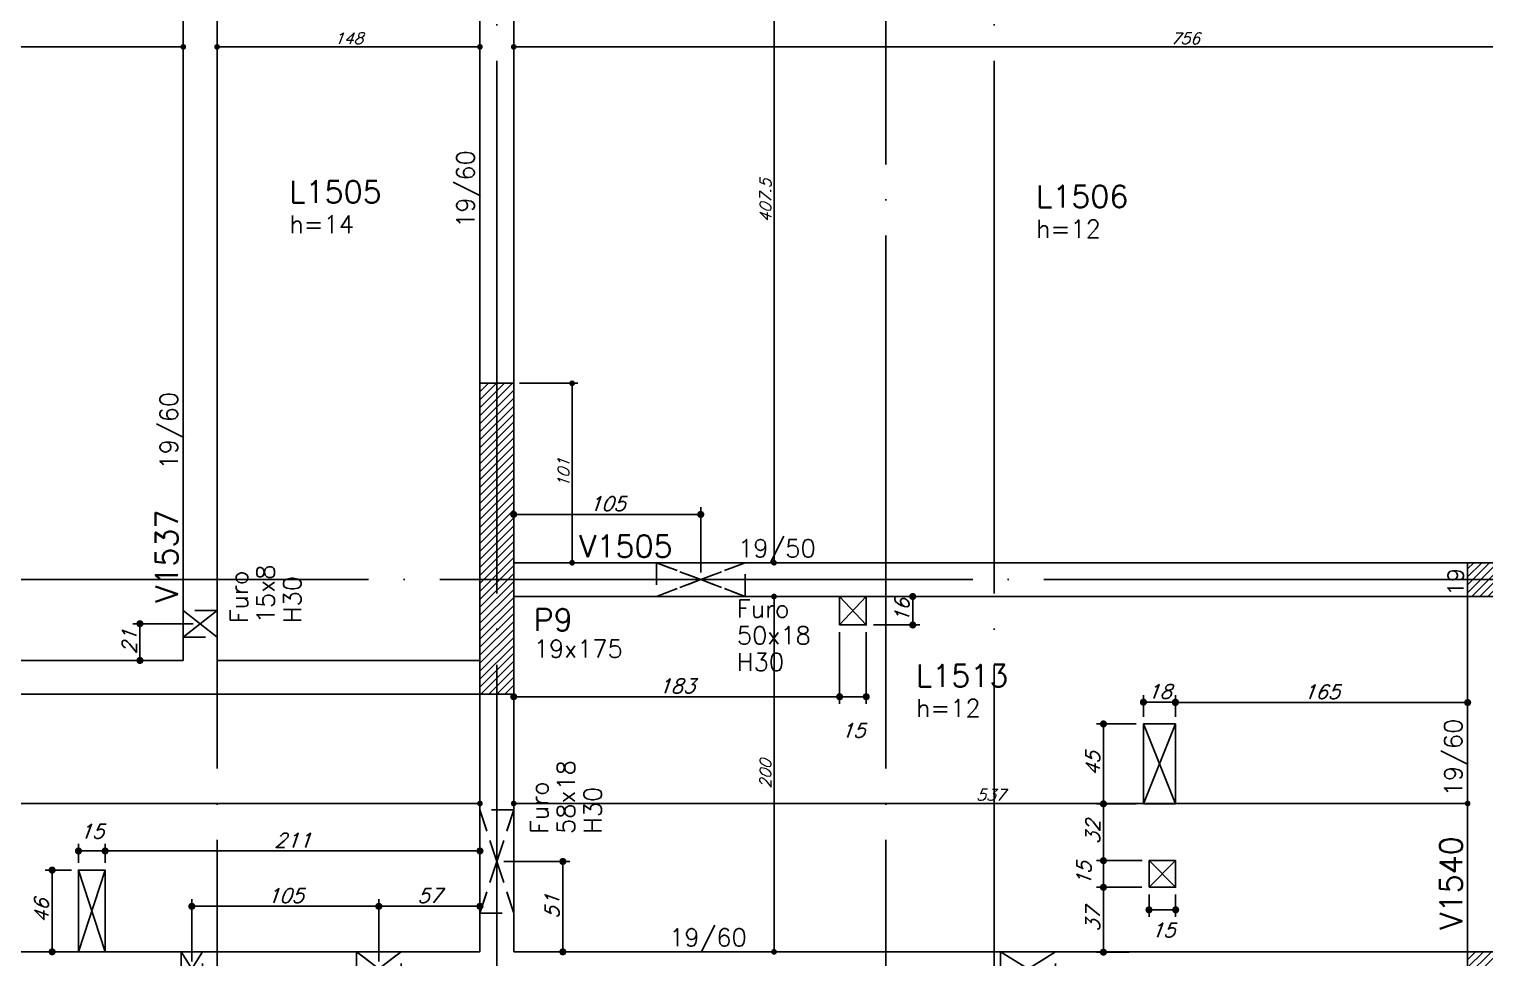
# Model space of a CAD drawing. Header units: millimetres. Extents: x -2368 to 4502, y -1988 to 2217.
# Drawn here: x 1022 to 1842, y 661 to 1184 of the extents above; entities that cross this region are included whole.
import ezdxf
from ezdxf.enums import TextEntityAlignment as Align

# ---------------------------------------------------------------- set-up
doc = ezdxf.new("R2010")
doc.units = ezdxf.units.MM
doc.header["$LTSCALE"] = 50
doc.linetypes.add('EIXO', pattern=[6.8, 6, -0.4, 0, -0.4])
doc.linetypes.add('HIDDEN', pattern=[0.375, 0.25, -0.125])
for name, color, linetype in [('F-COTAS', 106, 'Continuous'), ('F-COTAS-FUROS', 50, 'Continuous'), ('F-COTAS-FUROS VIGA', 50, 'Continuous'), ('F-EIXO', 12, 'EIXO'), ('F-FURO-PAREDE', 2, 'HIDDEN'), ('F-FURO-PAREDE-TEXTOS', 2, 'Continuous'), ('F-LAJES-DIM', 2, 'Continuous'), ('F-LAJES-NOME', 4, 'Continuous'), ('F-PILARES-DIM', 172, 'Continuous'), ('F-PILARES-HACH', 174, 'Continuous'), ('F-PILARES-NOME', 170, 'Continuous'), ('F-PILARES-S', 170, 'Continuous'), ('F-TEXTO', 6, 'Continuous'), ('F-VIGAS', 3, 'Continuous'), ('F-VIGAS-DIM', 2, 'Continuous'), ('F-VIGAS-NOME', 4, 'Continuous'), ('F-VÃO', 1, 'Continuous')]:
    doc.layers.add(name, color=color, linetype=linetype)
doc.styles.add('CP-TEXT-INCL', font='romans.shx', dxfattribs={"oblique": 20})
doc.styles.add('MCP', font='romans.shx')
doc.styles.add('ROMANS', font='romans.shx')
doc.dimstyles.new('CP-COTAS-50', dxfattribs={"dimscale": 0.64, "dimtxt": 10, "dimasz": 5, "dimexe": 5, "dimexo": 5, "dimgap": 2.5, "dimtad": 1, "dimdec": 1, "dimdsep": 46, "dimtxsty": 'CP-TEXT-INCL', "dimblk1": 'DOT', "dimblk2": 'DOT', "dimsah": 1, "dimcen": 9, "dimclrd": 256, "dimclre": 256, "dimclrt": 256, "dimadec": 0, "dimazin": 0, "dimtfac": 1, "dimtdec": 1, "dimtmove": 2, "dimatfit": 3, "dimldrblk": 'DOT', "dimfxl": 0, "dimtolj": 1, "dimarcsym": 0})
doc.dimstyles.new('CP-COTAS-50-FUROS', dxfattribs={"dimscale": 0.8, "dimtxt": 10, "dimasz": 5, "dimexe": 5, "dimexo": 5, "dimgap": 2.5, "dimtad": 1, "dimdec": 0, "dimdsep": 46, "dimtxsty": 'CP-TEXT-INCL', "dimblk1": 'DOT', "dimblk2": 'DOT', "dimsah": 1, "dimcen": 9, "dimclrd": 256, "dimclre": 256, "dimclrt": 256, "dimadec": 0, "dimazin": 0, "dimtfac": 1, "dimtdec": 0, "dimtmove": 2, "dimatfit": 3, "dimldrblk": 'DOT', "dimfxl": 0, "dimtolj": 1, "dimarcsym": 0})

# ---------------------------------------------------------------- blocks, each defined once
blk = doc.blocks.new('*U18')
at = {"layer": 'F-EIXO'}
blk.add_line((0, 0), (0, -2827.07), dxfattribs=at)
at = {"layer": 'F-TEXTO', "style": 'ROMANS'}
blk.add_attdef('EIXO', text='', height=17.5, rotation=360, dxfattribs=at).set_placement((0, 28.21), align=Align.MIDDLE_CENTER)
blk = doc.blocks.new('*U13')
at = {"layer": 'F-EIXO'}
blk.add_line((0, 0), (4857.5, 0), dxfattribs=at)
at = {"layer": 'F-TEXTO', "style": 'ROMANS'}
blk.add_attdef('EIXO', text='', height=17.5, dxfattribs=at).set_placement((-28.21, 0), align=Align.MIDDLE_CENTER)
blk = doc.blocks.new('*U15')
at = {"layer": 'F-EIXO'}
blk.add_line((0, 0), (0, -2479.78), dxfattribs=at)
at = {"layer": 'F-TEXTO', "style": 'ROMANS'}
blk.add_attdef('EIXO', text='', height=17.5, rotation=360, dxfattribs=at).set_placement((0, 28.21), align=Align.MIDDLE_CENTER)
blk = doc.blocks.new('*U20')
at = {"layer": 'F-EIXO'}
blk.add_line((0, 0), (0, -2778.75), dxfattribs=at)
at = {"layer": 'F-TEXTO', "style": 'ROMANS'}
blk.add_attdef('EIXO', text='', height=17.5, rotation=360, dxfattribs=at).set_placement((0, 28.21), align=Align.MIDDLE_CENTER)
blk = doc.blocks.new('*U175')
at = {"layer": 'F-EIXO'}
blk.add_line((0, 0), (0, -2877.24), dxfattribs=at)
at = {"layer": 'F-TEXTO', "style": 'ROMANS'}
blk.add_attdef('EIXO', text='', height=17.5, rotation=360, dxfattribs=at).set_placement((0, 28.21), align=Align.MIDDLE_CENTER)
blk = doc.blocks.new('_DOT')
at = {"color": 0, "linetype": 'ByBlock'}
blk.add_line((-0.5, 0), (-1, 0), dxfattribs=at)
at = {"color": 0, "linetype": 'ByBlock', "const_width": 0.5}
blk.add_lwpolyline([(-0.25, 0, 1), (0.25, 0, 1)], format="xyb", close=True, dxfattribs=at)
blk = doc.blocks.new('*D107')
at = {"layer": 'DEFPOINTS', "color": 0, "transparency": 16777216}
for p in [(615, 747.99), (1276, 747.99), (1276, 747.99)]:
    blk.add_point(p, dxfattribs=at)
at = {"layer": 'F-COTAS', "lineweight": -2, "transparency": 16777216}
blk.add_line((618.2, 747.99), (1272.8, 747.99), dxfattribs=at)
at = {"layer": 'F-COTAS', "lineweight": -2, "transparency": 16777216, "xscale": 3.2, "yscale": 3.2, "zscale": 3.2, "rotation": 180}
blk.add_blockref('_DOT', (615, 747.99), dxfattribs=at)
at = {"layer": 'F-COTAS', "lineweight": -2, "transparency": 16777216, "xscale": 3.2, "yscale": 3.2, "zscale": 3.2}
blk.add_blockref('_DOT', (1276, 747.99), dxfattribs=at)
at = {"layer": 'F-COTAS', "transparency": 16777216, "insert": (945.5, 752.79), "char_height": 6.4, "attachment_point": 5, "style": 'CP-TEXT-INCL'}
blk.add_mtext('\\A1;661', dxfattribs=at)
blk = doc.blocks.new('*D108')
at = {"layer": 'DEFPOINTS', "color": 0, "transparency": 16777216}
for p in [(1295, 747.99), (1832, 747.99), (1832, 747.99)]:
    blk.add_point(p, dxfattribs=at)
at = {"layer": 'F-COTAS', "lineweight": -2, "transparency": 16777216}
blk.add_line((1298.2, 747.99), (1828.8, 747.99), dxfattribs=at)
at = {"layer": 'F-COTAS', "lineweight": -2, "transparency": 16777216, "xscale": 3.2, "yscale": 3.2, "zscale": 3.2, "rotation": 180}
blk.add_blockref('_DOT', (1295, 747.99), dxfattribs=at)
at = {"layer": 'F-COTAS', "lineweight": -2, "transparency": 16777216, "xscale": 3.2, "yscale": 3.2, "zscale": 3.2}
blk.add_blockref('_DOT', (1832, 747.99), dxfattribs=at)
at = {"layer": 'F-COTAS', "transparency": 16777216, "insert": (1563.5, 752.79), "char_height": 6.4, "attachment_point": 5, "style": 'CP-TEXT-INCL'}
blk.add_mtext('\\A1;537', dxfattribs=at)
blk = doc.blocks.new('*D114')
at = {"layer": 'DEFPOINTS', "color": 0, "transparency": 16777216}
for p in [(382, 1173.87), (1109, 1173.87), (1109, 1173.87)]:
    blk.add_point(p, dxfattribs=at)
at = {"layer": 'F-COTAS', "lineweight": -2, "transparency": 16777216}
blk.add_line((385.2, 1173.87), (1105.8, 1173.87), dxfattribs=at)
at = {"layer": 'F-COTAS', "lineweight": -2, "transparency": 16777216, "xscale": 3.2, "yscale": 3.2, "zscale": 3.2, "rotation": 180}
blk.add_blockref('_DOT', (382, 1173.87), dxfattribs=at)
at = {"layer": 'F-COTAS', "lineweight": -2, "transparency": 16777216, "xscale": 3.2, "yscale": 3.2, "zscale": 3.2}
blk.add_blockref('_DOT', (1109, 1173.87), dxfattribs=at)
at = {"layer": 'F-COTAS', "transparency": 16777216, "insert": (745.5, 1178.67), "char_height": 6.4, "attachment_point": 5, "style": 'CP-TEXT-INCL'}
blk.add_mtext('\\A1;727', dxfattribs=at)
blk = doc.blocks.new('*D115')
at = {"layer": 'DEFPOINTS', "color": 0, "transparency": 16777216}
for p in [(1128, 1173.87), (1276, 1173.87), (1276, 1173.87)]:
    blk.add_point(p, dxfattribs=at)
at = {"layer": 'F-COTAS', "lineweight": -2, "transparency": 16777216}
blk.add_line((1131.2, 1173.87), (1272.8, 1173.87), dxfattribs=at)
at = {"layer": 'F-COTAS', "lineweight": -2, "transparency": 16777216, "xscale": 3.2, "yscale": 3.2, "zscale": 3.2, "rotation": 180}
blk.add_blockref('_DOT', (1128, 1173.87), dxfattribs=at)
at = {"layer": 'F-COTAS', "lineweight": -2, "transparency": 16777216, "xscale": 3.2, "yscale": 3.2, "zscale": 3.2}
blk.add_blockref('_DOT', (1276, 1173.87), dxfattribs=at)
at = {"layer": 'F-COTAS', "transparency": 16777216, "insert": (1202, 1178.67), "char_height": 6.4, "attachment_point": 5, "style": 'CP-TEXT-INCL'}
blk.add_mtext('\\A1;148', dxfattribs=at)
blk = doc.blocks.new('*D116')
at = {"layer": 'DEFPOINTS', "color": 0, "transparency": 16777216}
for p in [(1295, 1173.87), (2051, 1173.87), (2051, 1173.87)]:
    blk.add_point(p, dxfattribs=at)
at = {"layer": 'F-COTAS', "lineweight": -2, "transparency": 16777216}
blk.add_line((1298.2, 1173.87), (2047.8, 1173.87), dxfattribs=at)
at = {"layer": 'F-COTAS', "lineweight": -2, "transparency": 16777216, "xscale": 3.2, "yscale": 3.2, "zscale": 3.2, "rotation": 180}
blk.add_blockref('_DOT', (1295, 1173.87), dxfattribs=at)
at = {"layer": 'F-COTAS', "lineweight": -2, "transparency": 16777216, "xscale": 3.2, "yscale": 3.2, "zscale": 3.2}
blk.add_blockref('_DOT', (2051, 1173.87), dxfattribs=at)
at = {"layer": 'F-COTAS', "transparency": 16777216, "insert": (1673, 1178.67), "char_height": 6.4, "attachment_point": 5, "style": 'CP-TEXT-INCL'}
blk.add_mtext('\\A1;756', dxfattribs=at)
blk = doc.blocks.new('*D63')
at = {"layer": 'DEFPOINTS', "color": 0, "transparency": 16777216}
for p in [(1441.53, 1291), (1441.53, 883.5), (1441.53, 883.5)]:
    blk.add_point(p, dxfattribs=at)
at = {"layer": 'F-COTAS', "lineweight": -2, "transparency": 16777216}
blk.add_line((1441.53, 1287.8), (1441.53, 886.7), dxfattribs=at)
at = {"layer": 'F-COTAS', "lineweight": -2, "transparency": 16777216, "xscale": 3.2, "yscale": 3.2, "zscale": 3.2}
for p, rotation in [((1441.53, 1291), 90), ((1441.53, 883.5), 270)]:
    blk.add_blockref('_DOT', p, dxfattribs=dict(at, rotation=rotation))
at = {"layer": 'F-COTAS', "transparency": 16777216, "insert": (1436.73, 1087.25), "char_height": 6.4, "attachment_point": 5, "rotation": 90, "style": 'CP-TEXT-INCL'}
blk.add_mtext('\\A1;407.5', dxfattribs=at)
blk = doc.blocks.new('*D64')
at = {"layer": 'DEFPOINTS', "color": 0, "transparency": 16777216}
for p in [(1441.53, 864.5), (1441.53, 664.5), (1441.53, 664.5)]:
    blk.add_point(p, dxfattribs=at)
at = {"layer": 'F-COTAS', "lineweight": -2, "transparency": 16777216}
blk.add_line((1441.53, 861.3), (1441.53, 667.7), dxfattribs=at)
at = {"layer": 'F-COTAS', "lineweight": -2, "transparency": 16777216, "xscale": 3.2, "yscale": 3.2, "zscale": 3.2}
for p, rotation in [((1441.53, 864.5), 90), ((1441.53, 664.5), 270)]:
    blk.add_blockref('_DOT', p, dxfattribs=dict(at, rotation=rotation))
at = {"layer": 'F-COTAS', "transparency": 16777216, "insert": (1436.73, 764.5), "char_height": 6.4, "attachment_point": 5, "rotation": 90, "style": 'CP-TEXT-INCL'}
blk.add_mtext('\\A1;200', dxfattribs=at)
blk = doc.blocks.new('*D164')
at = {"layer": 'DEFPOINTS', "color": 0, "transparency": 16777216}
for p in [(1295, 984.5), (1303.98, 883.5), (1327.89, 883.5)]:
    blk.add_point(p, dxfattribs=at)
at = {"layer": 'F-COTAS', "lineweight": -2, "transparency": 16777216}
for p, q in [((1298.2, 984.5), (1331.09, 984.5)), ((1327.89, 981.3), (1327.89, 886.7)), ((1307.18, 883.5), (1331.09, 883.5))]:
    blk.add_line(p, q, dxfattribs=at)
at = {"layer": 'F-COTAS', "lineweight": -2, "transparency": 16777216, "xscale": 3.2, "yscale": 3.2, "zscale": 3.2}
for p, rotation in [((1327.89, 984.5), 90), ((1327.89, 883.5), 270)]:
    blk.add_blockref('_DOT', p, dxfattribs=dict(at, rotation=rotation))
at = {"layer": 'F-COTAS', "transparency": 16777216, "insert": (1323.09, 934), "char_height": 6.4, "attachment_point": 5, "rotation": 90, "style": 'CP-TEXT-INCL'}
blk.add_mtext('\\A1;101', dxfattribs=at)
blk = doc.blocks.new('*U332')
at = {"layer": 'F-VÃO'}
for p, q in [((0, 0), (15, 46)), ((0, 46), (15, 0))]:
    blk.add_line(p, q, dxfattribs=at)
at = {"layer": 'F-VÃO', "color": 3}
blk.add_lwpolyline([(0, 0), (15, 0), (15, 46), (0, 46)], close=True, dxfattribs=at)
blk = doc.blocks.new('*U335')
at = {"layer": 'F-VÃO'}
for p, q in [((0, 0), (15, 16)), ((0, 16), (15, 0))]:
    blk.add_line(p, q, dxfattribs=at)
at = {"layer": 'F-VÃO', "color": 3}
blk.add_lwpolyline([(0, 0), (15, 0), (15, 16), (0, 16)], close=True, dxfattribs=at)
blk = doc.blocks.new('*U338')
at = {"layer": 'F-VÃO'}
for p, q in [((0, 0), (18, 45)), ((0, 45), (18, 0))]:
    blk.add_line(p, q, dxfattribs=at)
at = {"layer": 'F-VÃO', "color": 3}
blk.add_lwpolyline([(0, 0), (18, 0), (18, 45), (0, 45)], close=True, dxfattribs=at)
blk = doc.blocks.new('*U350')
at = {"layer": 'F-VÃO'}
for p, q in [((0, 0), (15, 15)), ((0, 15), (15, 0))]:
    blk.add_line(p, q, dxfattribs=at)
at = {"layer": 'F-VÃO', "color": 3}
blk.add_lwpolyline([(0, 0), (15, 0), (15, 15), (0, 15)], close=True, dxfattribs=at)
blk = doc.blocks.new('*D398')
at = {"layer": 'DEFPOINTS', "color": 0, "transparency": 16777216}
for p in [(1649.49, 792.79), (1626.98, 747.79), (1649.49, 747.79)]:
    blk.add_point(p, dxfattribs=at)
at = {"layer": 'F-COTAS-FUROS', "lineweight": -2, "transparency": 16777216}
for p, q in [((1645.49, 792.79), (1622.98, 792.79)), ((1626.98, 788.79), (1626.98, 751.79)), ((1645.49, 747.79), (1622.98, 747.79))]:
    blk.add_line(p, q, dxfattribs=at)
at = {"layer": 'F-COTAS-FUROS', "lineweight": -2, "transparency": 16777216, "xscale": 4, "yscale": 4, "zscale": 4}
for p, rotation in [((1626.98, 792.79), 90), ((1626.98, 747.79), 270)]:
    blk.add_blockref('_DOT', p, dxfattribs=dict(at, rotation=rotation))
at = {"layer": 'F-COTAS-FUROS', "transparency": 16777216, "insert": (1620.98, 770.29), "char_height": 8, "attachment_point": 5, "rotation": 90, "style": 'CP-TEXT-INCL'}
blk.add_mtext('\\A1;45', dxfattribs=at)
blk = doc.blocks.new('*D399')
at = {"layer": 'DEFPOINTS', "color": 0, "transparency": 16777216}
for p in [(1649.49, 747.79), (1626.98, 715.82), (1652.77, 715.82)]:
    blk.add_point(p, dxfattribs=at)
at = {"layer": 'F-COTAS-FUROS', "lineweight": -2, "transparency": 16777216}
for p, q in [((1645.49, 747.79), (1622.98, 747.79)), ((1626.98, 743.79), (1626.98, 719.82)), ((1648.77, 715.82), (1622.98, 715.82))]:
    blk.add_line(p, q, dxfattribs=at)
at = {"layer": 'F-COTAS-FUROS', "lineweight": -2, "transparency": 16777216, "xscale": 4, "yscale": 4, "zscale": 4}
for p, rotation in [((1626.98, 747.79), 90), ((1626.98, 715.82), 270)]:
    blk.add_blockref('_DOT', p, dxfattribs=dict(at, rotation=rotation))
at = {"layer": 'F-COTAS-FUROS', "transparency": 16777216, "insert": (1620.98, 731.81), "char_height": 8, "attachment_point": 5, "rotation": 90, "style": 'CP-TEXT-INCL'}
blk.add_mtext('\\A1;32', dxfattribs=at)
blk = doc.blocks.new('*D400')
at = {"layer": 'DEFPOINTS', "color": 0, "transparency": 16777216}
for p in [(1626.98, 715.82), (1652.63, 715.82), (1652.63, 700.82)]:
    blk.add_point(p, dxfattribs=at)
at = {"layer": 'F-COTAS-FUROS', "lineweight": -2, "transparency": 16777216}
for p, q in [((1648.63, 715.82), (1622.98, 715.82)), ((1626.98, 704.82), (1626.98, 711.82)), ((1648.63, 700.82), (1622.98, 700.82))]:
    blk.add_line(p, q, dxfattribs=at)
at = {"layer": 'F-COTAS-FUROS', "lineweight": -2, "transparency": 16777216, "xscale": 4, "yscale": 4, "zscale": 4}
for p, rotation in [((1626.98, 715.82), 90), ((1626.98, 700.82), 270)]:
    blk.add_blockref('_DOT', p, dxfattribs=dict(at, rotation=rotation))
at = {"layer": 'F-COTAS-FUROS', "transparency": 16777216, "insert": (1615.98, 708.32), "char_height": 8, "attachment_point": 5, "rotation": 90, "style": 'CP-TEXT-INCL'}
blk.add_mtext('\\A1;15', dxfattribs=at)
blk = doc.blocks.new('*D401')
at = {"layer": 'DEFPOINTS', "color": 0, "transparency": 16777216}
for p in [(1652.63, 700.82), (1626.98, 664.3), (1645.42, 664.3)]:
    blk.add_point(p, dxfattribs=at)
at = {"layer": 'F-COTAS-FUROS', "lineweight": -2, "transparency": 16777216}
for p, q in [((1648.63, 700.82), (1622.98, 700.82)), ((1626.98, 696.82), (1626.98, 668.3)), ((1641.42, 664.3), (1622.98, 664.3))]:
    blk.add_line(p, q, dxfattribs=at)
at = {"layer": 'F-COTAS-FUROS', "lineweight": -2, "transparency": 16777216, "xscale": 4, "yscale": 4, "zscale": 4}
for p, rotation in [((1626.98, 700.82), 90), ((1626.98, 664.3), 270)]:
    blk.add_blockref('_DOT', p, dxfattribs=dict(at, rotation=rotation))
at = {"layer": 'F-COTAS-FUROS', "transparency": 16777216, "insert": (1620.98, 682.56), "char_height": 8, "attachment_point": 5, "rotation": 90, "style": 'CP-TEXT-INCL'}
blk.add_mtext('\\A1;37', dxfattribs=at)
blk = doc.blocks.new('*D402')
at = {"layer": 'DEFPOINTS', "color": 0, "transparency": 16777216}
for p in [(1667.49, 805.02), (1649.49, 792.79), (1667.49, 792.79)]:
    blk.add_point(p, dxfattribs=at)
at = {"layer": 'F-COTAS-FUROS', "lineweight": -2, "transparency": 16777216}
for p, q in [((1649.49, 796.79), (1649.49, 809.02)), ((1653.49, 805.02), (1663.49, 805.02)), ((1667.49, 796.79), (1667.49, 809.02))]:
    blk.add_line(p, q, dxfattribs=at)
at = {"layer": 'F-COTAS-FUROS', "lineweight": -2, "transparency": 16777216, "xscale": 4, "yscale": 4, "zscale": 4, "rotation": 180}
blk.add_blockref('_DOT', (1649.49, 805.02), dxfattribs=at)
at = {"layer": 'F-COTAS-FUROS', "lineweight": -2, "transparency": 16777216, "xscale": 4, "yscale": 4, "zscale": 4}
blk.add_blockref('_DOT', (1667.49, 805.02), dxfattribs=at)
at = {"layer": 'F-COTAS-FUROS', "transparency": 16777216, "insert": (1658.49, 811.02), "char_height": 8, "attachment_point": 5, "style": 'CP-TEXT-INCL'}
blk.add_mtext('\\A1;18', dxfattribs=at)
blk = doc.blocks.new('*D403')
at = {"layer": 'DEFPOINTS', "color": 0, "transparency": 16777216}
for p in [(1832, 804.82), (1667.49, 792.79), (1832, 792.79)]:
    blk.add_point(p, dxfattribs=at)
at = {"layer": 'F-COTAS-FUROS', "lineweight": -2, "transparency": 16777216}
for p, q in [((1667.49, 796.79), (1667.49, 808.82)), ((1671.49, 804.82), (1828, 804.82)), ((1832, 796.79), (1832, 808.82))]:
    blk.add_line(p, q, dxfattribs=at)
at = {"layer": 'F-COTAS-FUROS', "lineweight": -2, "transparency": 16777216, "xscale": 4, "yscale": 4, "zscale": 4, "rotation": 180}
blk.add_blockref('_DOT', (1667.49, 804.82), dxfattribs=at)
at = {"layer": 'F-COTAS-FUROS', "lineweight": -2, "transparency": 16777216, "xscale": 4, "yscale": 4, "zscale": 4}
blk.add_blockref('_DOT', (1832, 804.82), dxfattribs=at)
at = {"layer": 'F-COTAS-FUROS', "transparency": 16777216, "insert": (1749.75, 810.82), "char_height": 8, "attachment_point": 5, "style": 'CP-TEXT-INCL'}
blk.add_mtext('\\A1;165', dxfattribs=at)
blk = doc.blocks.new('*D404')
at = {"layer": 'DEFPOINTS', "color": 0, "transparency": 16777216}
for p in [(1652.63, 700.82), (1667.63, 700.82), (1652.63, 688.13)]:
    blk.add_point(p, dxfattribs=at)
at = {"layer": 'F-COTAS-FUROS', "lineweight": -2, "transparency": 16777216}
for p, q in [((1652.63, 696.82), (1652.63, 684.13)), ((1667.63, 696.82), (1667.63, 684.13)), ((1663.63, 688.13), (1656.63, 688.13))]:
    blk.add_line(p, q, dxfattribs=at)
at = {"layer": 'F-COTAS-FUROS', "lineweight": -2, "transparency": 16777216, "xscale": 4, "yscale": 4, "zscale": 4, "rotation": 180}
blk.add_blockref('_DOT', (1652.63, 688.13), dxfattribs=at)
at = {"layer": 'F-COTAS-FUROS', "lineweight": -2, "transparency": 16777216, "xscale": 4, "yscale": 4, "zscale": 4}
blk.add_blockref('_DOT', (1667.63, 688.13), dxfattribs=at)
at = {"layer": 'F-COTAS-FUROS', "transparency": 16777216, "insert": (1660.5, 676.66), "char_height": 8, "attachment_point": 5, "style": 'CP-TEXT-INCL'}
blk.add_mtext('\\A1;15', dxfattribs=at)
blk = doc.blocks.new('*D405')
at = {"layer": 'DEFPOINTS', "color": 0, "transparency": 16777216}
for p in [(1478.46, 848.47), (1493.46, 848.47), (1493.46, 808.09)]:
    blk.add_point(p, dxfattribs=at)
at = {"layer": 'F-COTAS-FUROS', "lineweight": -2, "transparency": 16777216}
for p, q in [((1478.46, 844.47), (1478.46, 804.09)), ((1493.46, 844.47), (1493.46, 804.09)), ((1482.46, 808.09), (1489.46, 808.09))]:
    blk.add_line(p, q, dxfattribs=at)
at = {"layer": 'F-COTAS-FUROS', "lineweight": -2, "transparency": 16777216, "xscale": 4, "yscale": 4, "zscale": 4, "rotation": 180}
blk.add_blockref('_DOT', (1478.46, 808.09), dxfattribs=at)
at = {"layer": 'F-COTAS-FUROS', "lineweight": -2, "transparency": 16777216, "xscale": 4, "yscale": 4, "zscale": 4}
blk.add_blockref('_DOT', (1493.46, 808.09), dxfattribs=at)
at = {"layer": 'F-COTAS-FUROS', "transparency": 16777216, "insert": (1485.96, 789.09), "char_height": 8, "attachment_point": 5, "style": 'CP-TEXT-INCL'}
blk.add_mtext('\\A1;15', dxfattribs=at)
blk = doc.blocks.new('*D406')
at = {"layer": 'DEFPOINTS', "color": 0, "transparency": 16777216}
for p in [(1295, 822.82), (1478.46, 825.08), (1478.46, 808.09)]:
    blk.add_point(p, dxfattribs=at)
at = {"layer": 'F-COTAS-FUROS', "lineweight": -2, "transparency": 16777216}
for p, q in [((1478.46, 821.08), (1478.46, 804.09)), ((1295, 818.82), (1295, 804.09)), ((1299, 808.09), (1474.46, 808.09))]:
    blk.add_line(p, q, dxfattribs=at)
at = {"layer": 'F-COTAS-FUROS', "lineweight": -2, "transparency": 16777216, "xscale": 4, "yscale": 4, "zscale": 4, "rotation": 180}
blk.add_blockref('_DOT', (1295, 808.09), dxfattribs=at)
at = {"layer": 'F-COTAS-FUROS', "lineweight": -2, "transparency": 16777216, "xscale": 4, "yscale": 4, "zscale": 4}
blk.add_blockref('_DOT', (1478.46, 808.09), dxfattribs=at)
at = {"layer": 'F-COTAS-FUROS', "transparency": 16777216, "insert": (1386.73, 814.09), "char_height": 8, "attachment_point": 5, "style": 'CP-TEXT-INCL'}
blk.add_mtext('\\A1;183', dxfattribs=at)
blk = doc.blocks.new('*D407')
at = {"layer": 'DEFPOINTS', "color": 0, "transparency": 16777216}
for p in [(1493.46, 864.5), (1519.63, 864.5), (1493.46, 848.47)]:
    blk.add_point(p, dxfattribs=at)
at = {"layer": 'F-COTAS-FUROS', "lineweight": -2, "transparency": 16777216}
for p, q in [((1497.46, 864.5), (1523.63, 864.5)), ((1519.63, 852.47), (1519.63, 860.5)), ((1497.46, 848.47), (1523.63, 848.47))]:
    blk.add_line(p, q, dxfattribs=at)
at = {"layer": 'F-COTAS-FUROS', "lineweight": -2, "transparency": 16777216, "xscale": 4, "yscale": 4, "zscale": 4}
for p, rotation in [((1519.63, 864.5), 90), ((1519.63, 848.47), 270)]:
    blk.add_blockref('_DOT', p, dxfattribs=dict(at, rotation=rotation))
at = {"layer": 'F-COTAS-FUROS', "transparency": 16777216, "insert": (1513.63, 856.49), "char_height": 8, "attachment_point": 5, "rotation": 90, "style": 'CP-TEXT-INCL'}
blk.add_mtext('\\A1;16', dxfattribs=at)
blk = doc.blocks.new('*D408')
at = {"layer": 'DEFPOINTS', "color": 0, "transparency": 16777216}
for p in [(1050, 710.5), (1035.17, 664.5), (1041.03, 664.5)]:
    blk.add_point(p, dxfattribs=at)
at = {"layer": 'F-COTAS-FUROS', "lineweight": -2, "transparency": 16777216}
for p, q in [((1046, 710.5), (1031.17, 710.5)), ((1035.17, 706.5), (1035.17, 668.5)), ((1037.03, 664.5), (1031.17, 664.5))]:
    blk.add_line(p, q, dxfattribs=at)
at = {"layer": 'F-COTAS-FUROS', "lineweight": -2, "transparency": 16777216, "xscale": 4, "yscale": 4, "zscale": 4}
for p, rotation in [((1035.17, 710.5), 90), ((1035.17, 664.5), 270)]:
    blk.add_blockref('_DOT', p, dxfattribs=dict(at, rotation=rotation))
at = {"layer": 'F-COTAS-FUROS', "transparency": 16777216, "insert": (1029.17, 687.5), "char_height": 8, "attachment_point": 5, "rotation": 90, "style": 'CP-TEXT-INCL'}
blk.add_mtext('\\A1;46', dxfattribs=at)
blk = doc.blocks.new('*D409')
at = {"layer": 'DEFPOINTS', "color": 0, "transparency": 16777216}
for p in [(1065, 721.28), (1050, 710.5), (1065, 710.5)]:
    blk.add_point(p, dxfattribs=at)
at = {"layer": 'F-COTAS-FUROS', "lineweight": -2, "transparency": 16777216}
for p, q in [((1050, 714.5), (1050, 725.28)), ((1054, 721.28), (1061, 721.28)), ((1065, 714.5), (1065, 725.28))]:
    blk.add_line(p, q, dxfattribs=at)
at = {"layer": 'F-COTAS-FUROS', "lineweight": -2, "transparency": 16777216, "xscale": 4, "yscale": 4, "zscale": 4, "rotation": 180}
blk.add_blockref('_DOT', (1050, 721.28), dxfattribs=at)
at = {"layer": 'F-COTAS-FUROS', "lineweight": -2, "transparency": 16777216, "xscale": 4, "yscale": 4, "zscale": 4}
blk.add_blockref('_DOT', (1065, 721.28), dxfattribs=at)
at = {"layer": 'F-COTAS-FUROS', "transparency": 16777216, "insert": (1057.5, 732.28), "char_height": 8, "attachment_point": 5, "style": 'CP-TEXT-INCL'}
blk.add_mtext('\\A1;15', dxfattribs=at)
blk = doc.blocks.new('*D410')
at = {"layer": 'DEFPOINTS', "color": 0, "transparency": 16777216}
for p in [(1276, 721.28), (1065, 710.5), (1276, 710.5)]:
    blk.add_point(p, dxfattribs=at)
at = {"layer": 'F-COTAS-FUROS', "lineweight": -2, "transparency": 16777216}
for p, q in [((1065, 714.5), (1065, 725.28)), ((1069, 721.28), (1272, 721.28)), ((1276, 714.5), (1276, 725.28))]:
    blk.add_line(p, q, dxfattribs=at)
at = {"layer": 'F-COTAS-FUROS', "lineweight": -2, "transparency": 16777216, "xscale": 4, "yscale": 4, "zscale": 4, "rotation": 180}
blk.add_blockref('_DOT', (1065, 721.28), dxfattribs=at)
at = {"layer": 'F-COTAS-FUROS', "lineweight": -2, "transparency": 16777216, "xscale": 4, "yscale": 4, "zscale": 4}
blk.add_blockref('_DOT', (1276, 721.28), dxfattribs=at)
at = {"layer": 'F-COTAS-FUROS', "transparency": 16777216, "insert": (1170.5, 727.28), "char_height": 8, "attachment_point": 5, "style": 'CP-TEXT-INCL'}
blk.add_mtext('\\A1;211', dxfattribs=at)
blk = doc.blocks.new('*D484')
at = {"layer": 'DEFPOINTS', "color": 0, "linetype": 'Continuous', "transparency": 16777216}
for p in [(1285.5, 715.34), (1308.98, 664.5), (1322.65, 664.5)]:
    blk.add_point(p, dxfattribs=at)
at = {"layer": 'F-COTAS-FUROS VIGA', "linetype": 'Continuous', "lineweight": -2, "transparency": 16777216}
for p, q in [((1289.5, 715.34), (1326.65, 715.34)), ((1322.65, 711.34), (1322.65, 668.5)), ((1312.98, 664.5), (1326.65, 664.5))]:
    blk.add_line(p, q, dxfattribs=at)
at = {"layer": 'F-COTAS-FUROS VIGA', "linetype": 'Continuous', "lineweight": -2, "transparency": 16777216, "xscale": 4, "yscale": 4, "zscale": 4}
for p, rotation in [((1322.65, 715.34), 90), ((1322.65, 664.5), 270)]:
    blk.add_blockref('_DOT', p, dxfattribs=dict(at, rotation=rotation))
at = {"layer": 'F-COTAS-FUROS VIGA', "linetype": 'Continuous', "transparency": 16777216, "insert": (1316.65, 689.92), "char_height": 8, "attachment_point": 5, "rotation": 90, "style": 'CP-TEXT-INCL'}
blk.add_mtext('\\A1;51', dxfattribs=at)
blk = doc.blocks.new('*D485')
at = {"layer": 'DEFPOINTS', "color": 0, "linetype": 'Continuous', "transparency": 16777216}
for p in [(1219.07, 690.12), (1113.8, 655), (1219.07, 655)]:
    blk.add_point(p, dxfattribs=at)
at = {"layer": 'F-COTAS-FUROS VIGA', "linetype": 'Continuous', "lineweight": -2, "transparency": 16777216}
for p, q in [((1113.8, 659), (1113.8, 694.12)), ((1117.8, 690.12), (1215.07, 690.12)), ((1219.07, 659), (1219.07, 694.12))]:
    blk.add_line(p, q, dxfattribs=at)
at = {"layer": 'F-COTAS-FUROS VIGA', "linetype": 'Continuous', "lineweight": -2, "transparency": 16777216, "xscale": 4, "yscale": 4, "zscale": 4, "rotation": 180}
blk.add_blockref('_DOT', (1113.8, 690.12), dxfattribs=at)
at = {"layer": 'F-COTAS-FUROS VIGA', "linetype": 'Continuous', "lineweight": -2, "transparency": 16777216, "xscale": 4, "yscale": 4, "zscale": 4}
blk.add_blockref('_DOT', (1219.07, 690.12), dxfattribs=at)
at = {"layer": 'F-COTAS-FUROS VIGA', "linetype": 'Continuous', "transparency": 16777216, "insert": (1166.43, 696.12), "char_height": 8, "attachment_point": 5, "style": 'CP-TEXT-INCL'}
blk.add_mtext('\\A1;105', dxfattribs=at)
blk = doc.blocks.new('*D486')
at = {"layer": 'DEFPOINTS', "color": 0, "linetype": 'Continuous', "transparency": 16777216}
for p in [(1276, 690.12), (1219.07, 675.76), (1276, 679.52)]:
    blk.add_point(p, dxfattribs=at)
at = {"layer": 'F-COTAS-FUROS VIGA', "linetype": 'Continuous', "lineweight": -2, "transparency": 16777216}
for p, q in [((1219.07, 679.76), (1219.07, 694.12)), ((1223.07, 690.12), (1272, 690.12)), ((1276, 683.52), (1276, 694.12))]:
    blk.add_line(p, q, dxfattribs=at)
at = {"layer": 'F-COTAS-FUROS VIGA', "linetype": 'Continuous', "lineweight": -2, "transparency": 16777216, "xscale": 4, "yscale": 4, "zscale": 4, "rotation": 180}
blk.add_blockref('_DOT', (1219.07, 690.12), dxfattribs=at)
at = {"layer": 'F-COTAS-FUROS VIGA', "linetype": 'Continuous', "lineweight": -2, "transparency": 16777216, "xscale": 4, "yscale": 4, "zscale": 4}
blk.add_blockref('_DOT', (1276, 690.12), dxfattribs=at)
at = {"layer": 'F-COTAS-FUROS VIGA', "linetype": 'Continuous', "transparency": 16777216, "insert": (1247.53, 696.12), "char_height": 8, "attachment_point": 5, "style": 'CP-TEXT-INCL'}
blk.add_mtext('\\A1;57', dxfattribs=at)
blk = doc.blocks.new('*D511')
at = {"layer": 'DEFPOINTS', "color": 0, "linetype": 'Continuous', "transparency": 16777216}
for p in [(1084.59, 849.19), (1118.5, 849.19), (1100.36, 828.5)]:
    blk.add_point(p, dxfattribs=at)
at = {"layer": 'F-COTAS-FUROS VIGA', "linetype": 'Continuous', "lineweight": -2, "transparency": 16777216}
for p, q in [((1114.5, 849.19), (1080.59, 849.19)), ((1084.59, 832.5), (1084.59, 845.19)), ((1096.36, 828.5), (1080.59, 828.5))]:
    blk.add_line(p, q, dxfattribs=at)
at = {"layer": 'F-COTAS-FUROS VIGA', "linetype": 'Continuous', "lineweight": -2, "transparency": 16777216, "xscale": 4, "yscale": 4, "zscale": 4}
for p, rotation in [((1084.59, 849.19), 90), ((1084.59, 828.5), 270)]:
    blk.add_blockref('_DOT', p, dxfattribs=dict(at, rotation=rotation))
at = {"layer": 'F-COTAS-FUROS VIGA', "linetype": 'Continuous', "transparency": 16777216, "insert": (1078.59, 838.85), "char_height": 8, "attachment_point": 5, "rotation": 90, "style": 'CP-TEXT-INCL'}
blk.add_mtext('\\A1;21', dxfattribs=at)
blk = doc.blocks.new('*D518')
at = {"layer": 'DEFPOINTS', "color": 0, "linetype": 'Continuous', "transparency": 16777216}
for p in [(1295, 910.7), (1295, 908.6), (1400.29, 874)]:
    blk.add_point(p, dxfattribs=at)
at = {"layer": 'F-COTAS-FUROS VIGA', "linetype": 'Continuous', "lineweight": -2, "transparency": 16777216}
for p, q in [((1295, 912.6), (1295, 914.7)), ((1396.29, 910.7), (1299, 910.7)), ((1400.29, 878), (1400.29, 914.7))]:
    blk.add_line(p, q, dxfattribs=at)
at = {"layer": 'F-COTAS-FUROS VIGA', "linetype": 'Continuous', "lineweight": -2, "transparency": 16777216, "xscale": 4, "yscale": 4, "zscale": 4, "rotation": 180}
blk.add_blockref('_DOT', (1295, 910.7), dxfattribs=at)
at = {"layer": 'F-COTAS-FUROS VIGA', "linetype": 'Continuous', "lineweight": -2, "transparency": 16777216, "xscale": 4, "yscale": 4, "zscale": 4}
blk.add_blockref('_DOT', (1400.29, 910.7), dxfattribs=at)
at = {"layer": 'F-COTAS-FUROS VIGA', "linetype": 'Continuous', "transparency": 16777216, "insert": (1347.65, 916.7), "char_height": 8, "attachment_point": 5, "style": 'CP-TEXT-INCL'}
blk.add_mtext('\\A1;105', dxfattribs=at)

msp = doc.modelspace()

# ---------------------------------------------------------------- hatches: boundary and pattern name
at = {"layer": 'F-PILARES-HACH', "linetype": 'Continuous'}
h = msp.add_hatch(dxfattribs=at)
h.set_pattern_fill('ANSI31', color=256, style=0)
h.paths.add_polyline_path([(1276, 809.5), (1295, 809.5), (1295, 984.5), (1276, 984.5)], flags=16)
h = msp.add_hatch(dxfattribs=at)
h.set_pattern_fill('ANSI31', color=256, style=0)
h.paths.add_polyline_path([(2070, 645.5), (2070, 883.5), (1832, 883.5), (1832, 864.5), (2051, 864.5), (2051, 664.5), (1832, 664.5), (1832, 645.5)], flags=16)

# ---------------------------------------------------------------- linework, layer by layer
at = {"layer": 'F-FURO-PAREDE'}
for points in [[(1400.29, 874), (1375.29, 864.5), (1425.29, 864.5), (1400.29, 874), (1425.29, 864.5), (1425.29, 883.5), (1400.29, 874), (1425.29, 883.5), (1375.29, 883.5), (1400.29, 874), (1375.29, 883.5), (1375.29, 864.5), (1400.29, 874)], [(1118.5, 849.19), (1128, 841.69), (1128, 856.69), (1118.5, 849.19), (1128, 856.69), (1109, 856.69), (1118.5, 849.19), (1109, 856.69), (1109, 841.69), (1118.5, 849.19), (1109, 841.69), (1128, 841.69), (1118.5, 849.19)], [(1285.5, 715.34), (1295, 686.34), (1295, 744.34), (1285.5, 715.34), (1295, 744.34), (1276, 744.34), (1285.5, 715.34), (1276, 744.34), (1276, 686.34), (1285.5, 715.34), (1276, 686.34), (1295, 686.34), (1285.5, 715.34)], [(1113.8, 655), (1107.8, 645.5), (1119.8, 645.5), (1113.8, 655), (1119.8, 645.5), (1119.8, 664.5), (1113.8, 655), (1119.8, 664.5), (1107.8, 664.5), (1113.8, 655), (1107.8, 664.5), (1107.8, 645.5), (1113.8, 655)], [(1219.07, 655), (1206.57, 645.5), (1231.57, 645.5), (1219.07, 655), (1231.57, 645.5), (1231.57, 664.5), (1219.07, 655), (1231.57, 664.5), (1206.57, 664.5), (1219.07, 655), (1206.57, 664.5), (1206.57, 645.5), (1219.07, 655)], [(1584.55, 655), (1569.05, 645.5), (1600.05, 645.5), (1584.55, 655), (1600.05, 645.5), (1600.05, 664.5), (1584.55, 655), (1600.05, 664.5), (1569.05, 664.5), (1584.55, 655), (1569.05, 664.5), (1569.05, 645.5), (1584.55, 655)]]:
    msp.add_lwpolyline(points, dxfattribs=at)
at = {"layer": 'F-PILARES-S', "linetype": 'Continuous'}
for points in [[(1276, 809.5), (1295, 809.5), (1295, 984.5), (1276, 984.5), (1276, 809.5)], [(2070, 645.5), (2070, 883.5), (1832, 883.5), (1832, 864.5), (2051, 864.5), (2051, 664.5), (1832, 664.5), (1832, 645.5), (2070, 645.5)]]:
    msp.add_lwpolyline(points, dxfattribs=at)
at = {"layer": 'F-VIGAS'}
for points in [[(1109, 1300.5), (1109, 828.5)], [(1128, 828.5), (1128, 1291)], [(1276, 1215.5), (1276, 984.5)], [(1295, 984.5), (1295, 1215.5)], [(1832, 883.5), (1295, 883.5)], [(1295, 864.5), (1832, 864.5)], [(1832, 864.5), (1832, 664.5)], [(1109, 828.5), (615, 828.5)], [(1276, 828.5), (1128, 828.5)], [(615, 809.5), (1118.5, 809.5)], [(1118.5, 809.5), (1276, 809.5)], [(1276, 809.5), (1276, 664.5)], [(1295, 664.5), (1295, 809.5)], [(1276, 664.5), (615, 664.5)], [(1504.5, 664.5), (1295, 664.5)], [(1832, 664.5), (1504.5, 664.5)]]:
    msp.add_lwpolyline(points, dxfattribs=at)

# ---------------------------------------------------------------- block references
at = {"layer": 'F-EIXO', "linetype": 'Continuous'}
for name, p in [('*U175', (1285.5, 1846.31)), ('*U18', (1565.5, 1846.31)), ('*U20', (1128, 1747.82)), ('*U15', (1504.5, 1747.82)), ('*U13', (-1807.52, 874))]:
    msp.add_blockref(name, p, dxfattribs=at)
at = {"layer": 'F-VÃO'}
for name, p in [('*U335', (1478.46, 848.47)), ('*U338', (1649.49, 747.79)), ('*U350', (1652.63, 700.82)), ('*U332', (1050, 664.5))]:
    msp.add_blockref(name, p, dxfattribs=at)

# ---------------------------------------------------------------- texts
at = {"layer": 'F-FURO-PAREDE-TEXTOS', "linetype": 'Continuous', "style": 'MCP'}
for s, p in [('Furo', (1145.35, 849.45)), ('15x8', (1160.35, 849.45)), ('H30', (1175.35, 849.45)), ('58x18', (1329.48, 730.85)), ('Furo', (1314.48, 730.85)), ('H30', (1344.48, 730.85))]:
    msp.add_text(s, height=10, rotation=90, dxfattribs=at).set_placement(p)
for s, p in [('Furo', (1420.65, 852.62)), ('50x18', (1420.65, 837.62)), ('H30', (1420.65, 822.62))]:
    msp.add_text(s, height=10, dxfattribs=at).set_placement(p)
at = {"layer": 'F-LAJES-DIM', "linetype": 'Continuous', "style": 'MCP'}
for s, p in [('h=14', (1168.67, 1069.05)), ('h=12', (1589.08, 1066.44)), ('h=12', (1521.45, 796.71))]:
    msp.add_text(s, height=10, dxfattribs=at).set_placement(p)
at = {"layer": 'F-LAJES-NOME', "linetype": 'Continuous', "style": 'MCP'}
for s, p in [('L1505', (1168.67, 1086.05)), ('L1506', (1589.08, 1083.44)), ('L1513', (1521.45, 813.71))]:
    msp.add_text(s, height=12.5, dxfattribs=at).set_placement(p)
at = {"layer": 'F-PILARES-DIM', "linetype": 'Continuous', "style": 'MCP'}
msp.add_text('19', height=9, rotation=90, dxfattribs=at).set_placement((1829.75, 865))
msp.add_text('19x175', height=10, dxfattribs=at).set_placement((1306.27, 830.1))
at = {"layer": 'F-PILARES-NOME', "linetype": 'Continuous', "style": 'MCP'}
msp.add_text('P9', height=12.5, dxfattribs=at).set_placement((1306.27, 845.1))
at = {"layer": 'F-VIGAS-DIM', "linetype": 'Continuous', "style": 'MCP'}
for p in [(1272.88, 1072), (1105.88, 935.98), (1828.88, 752)]:
    msp.add_text('19/60', height=10, rotation=90, dxfattribs=at).set_placement(p)
for s, p in [('19/50', (1421.29, 886.62)), ('19/60', (1382.5, 667.62))]:
    msp.add_text(s, height=10, dxfattribs=at).set_placement(p)
at = {"layer": 'F-VIGAS-NOME', "linetype": 'Continuous', "style": 'MCP'}
for s, p in [('V1537', (1105.88, 860.98)), ('V1540', (1828.88, 677))]:
    msp.add_text(s, height=12.5, rotation=90, dxfattribs=at).set_placement(p)
msp.add_text('V1505', height=12.5, dxfattribs=at).set_placement((1331.93, 886.62))

# ---------------------------------------------------------------- dimensions: what is measured, and where the dimension line sits
at = {"layer": 'F-COTAS'}
for base, p1, p2, angle, picture, middle in [((1441.53, 883.5), (1441.53, 1291), (1441.53, 883.5), 90, '*D63', (1436.73, 1087.25)), ((1109, 1173.87), (382, 1173.87), (1109, 1173.87), 180, '*D114', (745.5, 1178.67)), ((1276, 1173.87), (1128, 1173.87), (1276, 1173.87), 180, '*D115', (1202, 1178.67)), ((2051, 1173.87), (1295, 1173.87), (2051, 1173.87), 180, '*D116', (1673, 1178.67)), ((1327.89, 883.5), (1295, 984.5), (1303.98, 883.5), 90, '*D164', (1323.09, 934)), ((1441.53, 664.5), (1441.53, 864.5), (1441.53, 664.5), 90, '*D64', (1436.73, 764.5)), ((1276, 747.99), (615, 747.99), (1276, 747.99), 180, '*D107', (945.5, 752.79)), ((1832, 747.99), (1295, 747.99), (1832, 747.99), 180, '*D108', (1563.5, 752.79))]:
    dim = msp.add_linear_dim(base=base, p1=p1, p2=p2, angle=angle, dimstyle='CP-COTAS-50', dxfattribs=at)
    dim.commit()
    dim.dimension.update_dxf_attribs({"geometry": picture, "text_midpoint": middle})
at = {"layer": 'F-COTAS-FUROS'}
for base, p1, p2, picture, middle in [((1519.63, 864.5), (1493.46, 848.47), (1493.46, 864.5), '*D407', (1513.63, 856.49)), ((1626.98, 747.79), (1649.49, 792.79), (1649.49, 747.79), '*D398', (1620.98, 770.29)), ((1626.98, 715.82), (1649.49, 747.79), (1652.77, 715.82), '*D399', (1620.98, 731.81)), ((1626.98, 715.82), (1652.63, 700.82), (1652.63, 715.82), '*D400', (1615.98, 708.32)), ((1035.17, 664.5), (1050, 710.5), (1041.03, 664.5), '*D408', (1029.17, 687.5)), ((1626.98, 664.3), (1652.63, 700.82), (1645.42, 664.3), '*D401', (1620.98, 682.56))]:
    dim = msp.add_linear_dim(base=base, p1=p1, p2=p2, angle=90, dimstyle='CP-COTAS-50-FUROS', dxfattribs=at)
    dim.commit()
    dim.dimension.update_dxf_attribs({"geometry": picture, "text_midpoint": middle})
for base, p1, p2, picture, middle in [((1493.46, 808.09), (1478.46, 848.47), (1493.46, 848.47), '*D405', (1485.96, 789.09)), ((1478.46, 808.09), (1295, 822.82), (1478.46, 825.08), '*D406', (1386.73, 814.09)), ((1667.49, 805.02), (1649.49, 792.79), (1667.49, 792.79), '*D402', (1658.49, 811.02)), ((1832, 804.82), (1667.49, 792.79), (1832, 792.79), '*D403', (1749.75, 810.82)), ((1065, 721.28), (1050, 710.5), (1065, 710.5), '*D409', (1057.5, 732.28)), ((1276, 721.28), (1065, 710.5), (1276, 710.5), '*D410', (1170.5, 727.28))]:
    dim = msp.add_linear_dim(base=base, p1=p1, p2=p2, dimstyle='CP-COTAS-50-FUROS', dxfattribs=at)
    dim.commit()
    dim.dimension.update_dxf_attribs({"geometry": picture, "text_midpoint": middle})
dim = msp.add_linear_dim(base=(1652.63, 688.13), p1=(1667.63, 700.82), p2=(1652.63, 700.82), dimstyle='CP-COTAS-50-FUROS', dxfattribs=at)
dim.commit()
dim.dimension.update_dxf_attribs({"geometry": '*D404', "text_midpoint": (1660.5, 676.66), "dimtype": 160})
at = {"layer": 'F-COTAS-FUROS VIGA', "linetype": 'Continuous'}
for base, p1, p2, picture, middle in [((1295, 910.7), (1400.29, 874), (1295, 908.6), '*D518', (1347.65, 916.7)), ((1219.07, 690.12), (1113.8, 655), (1219.07, 655), '*D485', (1166.43, 696.12)), ((1276, 690.12), (1219.07, 675.76), (1276, 679.52), '*D486', (1247.53, 696.12))]:
    dim = msp.add_linear_dim(base=base, p1=p1, p2=p2, dimstyle='CP-COTAS-50-FUROS', dxfattribs=at)
    dim.commit()
    dim.dimension.update_dxf_attribs({"geometry": picture, "text_midpoint": middle})
for base, p1, p2, picture, middle in [((1084.59, 849.19), (1100.36, 828.5), (1118.5, 849.19), '*D511', (1078.59, 838.85)), ((1322.65, 664.5), (1285.5, 715.34), (1308.98, 664.5), '*D484', (1316.65, 689.92))]:
    dim = msp.add_linear_dim(base=base, p1=p1, p2=p2, angle=90, dimstyle='CP-COTAS-50-FUROS', dxfattribs=at)
    dim.commit()
    dim.dimension.update_dxf_attribs({"geometry": picture, "text_midpoint": middle})

doc.saveas('drawing.dxf')
